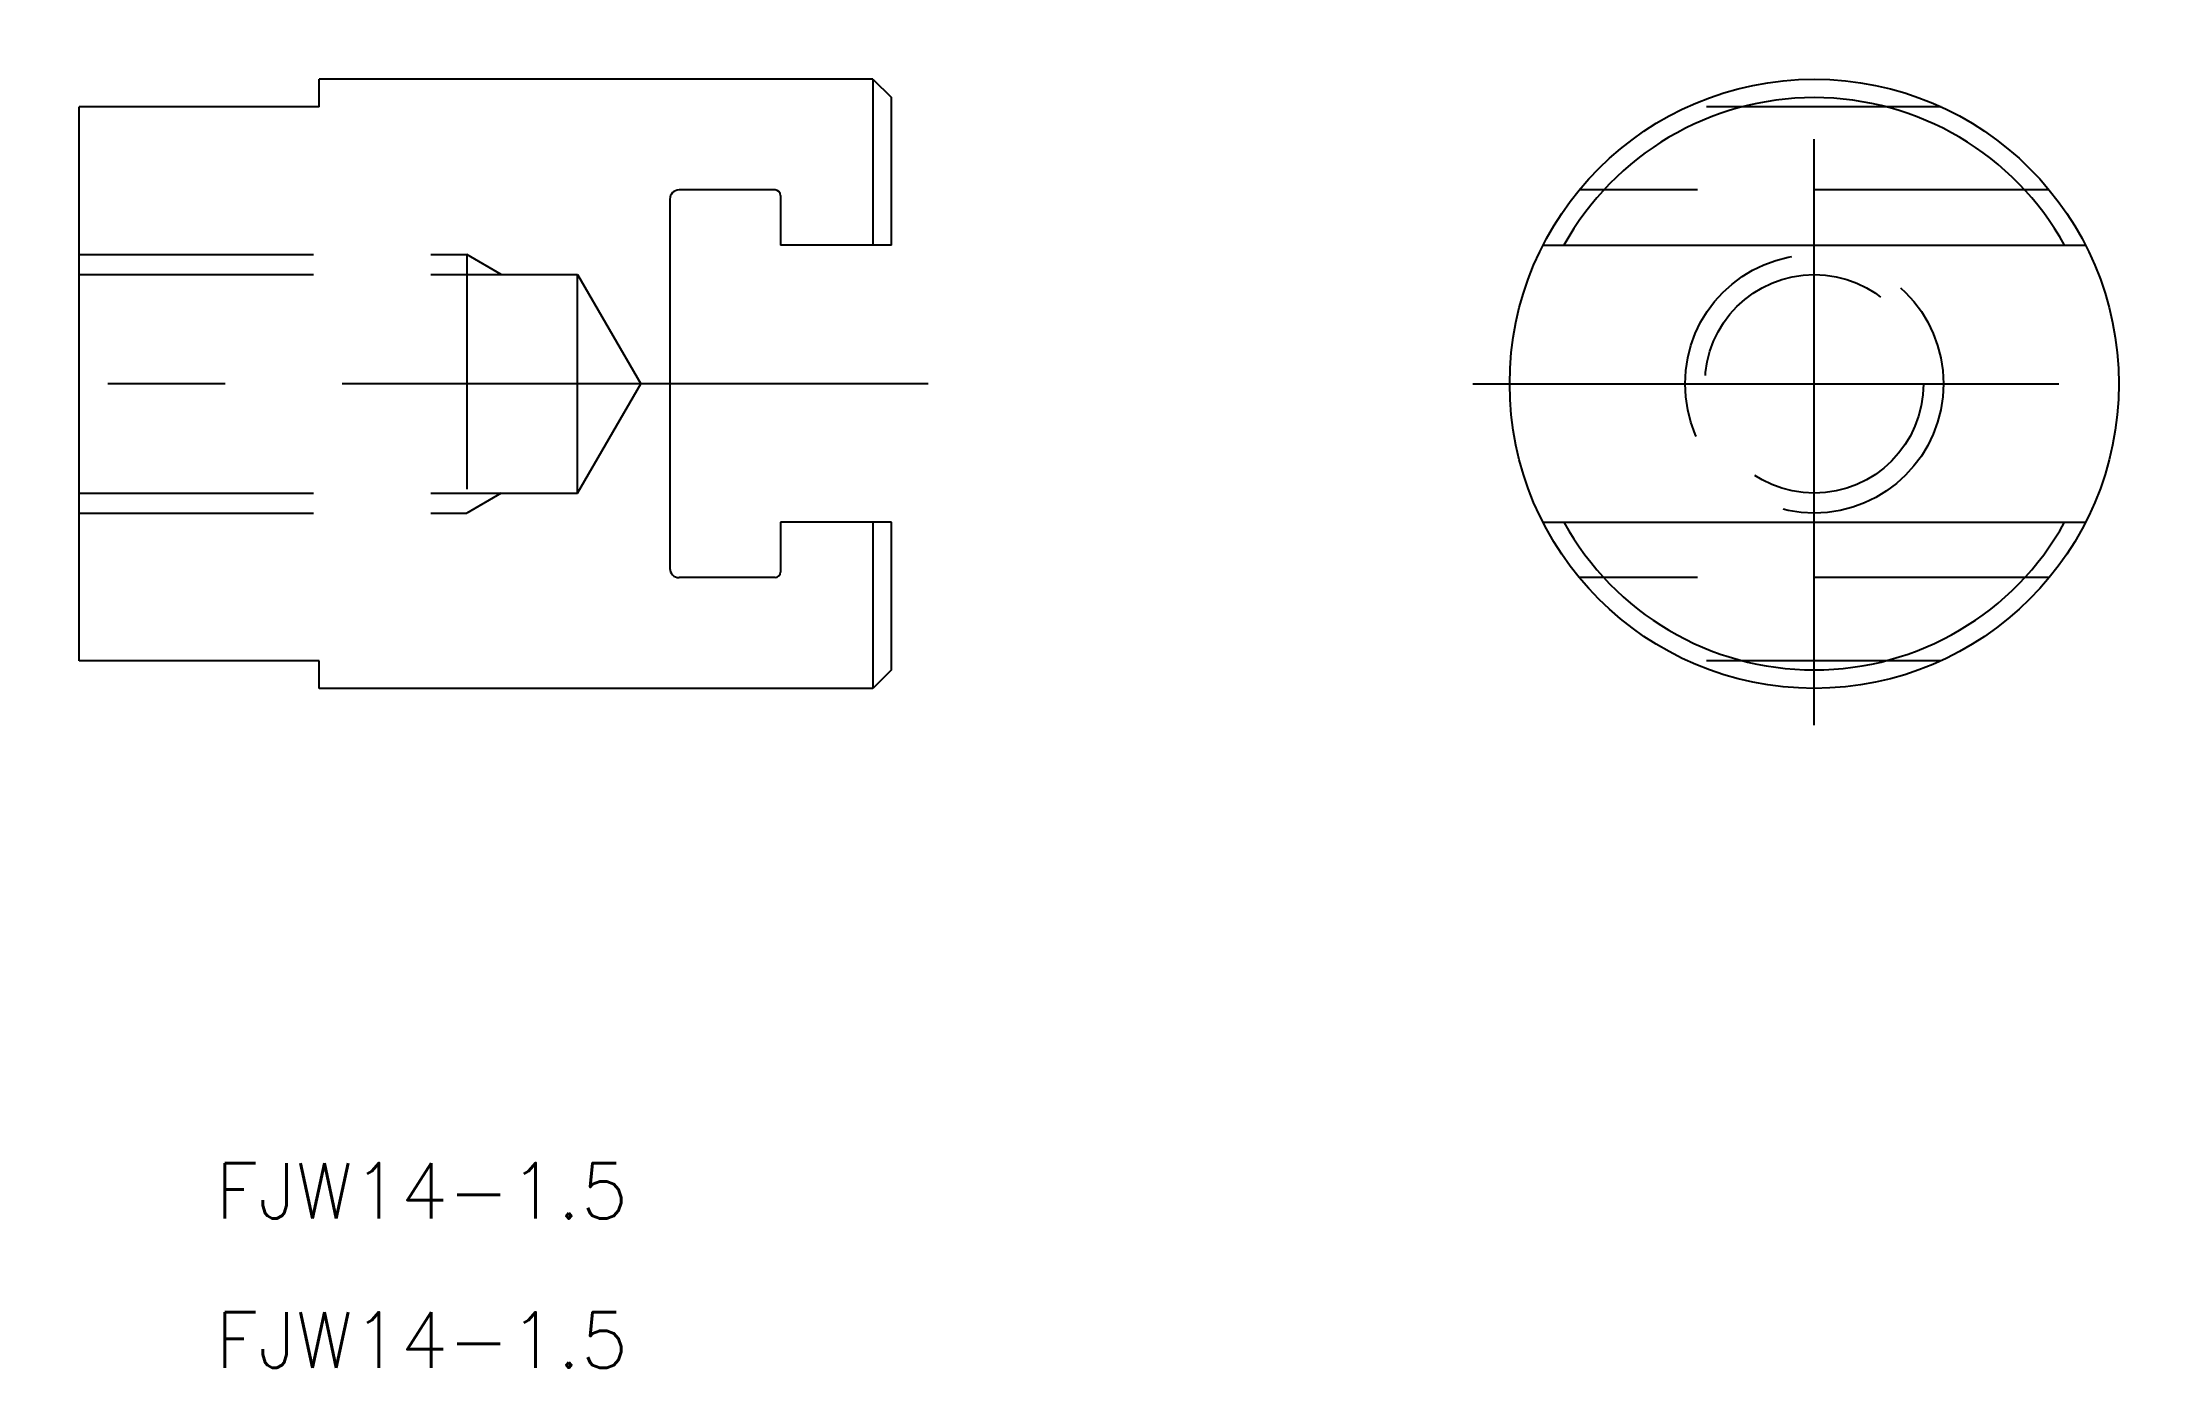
# Model space of a CAD drawing. Extents: x -96 to 18, y -53 to 18.
import ezdxf

# ---------------------------------------------------------------- set-up
doc = ezdxf.new("R2010")
doc.units = 0
doc.linetypes.add('CENTER', pattern=[50.8, 31.75, -6.35, 6.35, -6.35])
doc.linetypes.add('DASHED', pattern=[19.05, 12.7, -6.35])
doc.layers.get('0').update_dxf_attribs({"linetype": 'CONTINUOUS'})
doc.layers.add('CENTER', color=1, linetype='CENTER')
doc.styles.get("Standard").update_dxf_attribs({"font": 'txt.shx', "height": 3, "bigfont": 'bigfont.shx'})

# ---------------------------------------------------------------- blocks, each defined once
blk = doc.blocks.new('*U2')
at = {"color": 7, "linetype": 'CONTINUOUS'}
blk.add_text('FJW14-1.5', height=3, dxfattribs=at).set_placement((-86.63, -45.22))
blk = doc.blocks.new('*U3')
at = {"color": 7, "linetype": 'CONTINUOUS'}
blk.add_text('FJW14-1.5', height=3, dxfattribs=at).set_placement((-86.63, -53.3))

msp = doc.modelspace()

# ---------------------------------------------------------------- linework, layer by layer
at = {"color": 7, "linetype": 'CONTINUOUS'}
for p, q in [((-51, 16.5), (-81, 16.5)), ((-81, 15), (-81, 16.5)), ((-51, 16.5), (-51, 7.5)), ((-51, 16.5), (-50, 15.5)), ((-94, -15), (-94, 15)), ((-81, 15), (-94, 15)), ((-50, 7.5), (-50, 15.5)), ((-56.3, 10.5), (-61.5, 10.5)), ((-62, 10), (-62, -10)), ((-56, 10.2), (-56, 7.5)), ((-50, 7.5), (-56, 7.5)), ((-14.7, 7.5), (14.7, 7.5)), ((-50, -7.5), (-56, -7.5)), ((-56, -7.5), (-56, -10.2)), ((-51, -7.5), (-51, -16.5)), ((-50, -15.5), (-50, -7.5)), ((-14.7, -7.5), (14.7, -7.5)), ((-56.3, -10.5), (-61.5, -10.5)), ((-81, -15), (-94, -15)), ((-81, -16.5), (-81, -15)), ((-50, -15.5), (-51, -16.5)), ((-51, -16.5), (-81, -16.5))]:
    msp.add_line(p, q, dxfattribs=at)
at = {"color": 3, "linetype": 'DASHED'}
for p, q in [((6.87, 15), (-6.87, 15)), ((12.73, 10.5), (-12.73, 10.5)), ((-94, 7), (-73, 7)), ((-73, 7), (-73, -7)), ((-71.13, 5.92), (-73, 7)), ((-94, 5.92), (-67, 5.92)), ((-67, -5.92), (-67, 5.92)), ((-67, 5.92), (-63.58, 0)), ((-67, -5.92), (-63.58, 0)), ((-94, -5.92), (-67, -5.92)), ((-71.13, -5.92), (-73, -7)), ((-94, -7), (-73, -7)), ((12.73, -10.5), (-12.73, -10.5)), ((6.87, -15), (-6.87, -15))]:
    msp.add_line(p, q, dxfattribs=at)
at = {"color": 7, "linetype": 'CONTINUOUS'}
msp.add_circle((0, 0), 16.5, dxfattribs=at)
at = {"color": 3, "linetype": 'DASHED'}
for radius in [7, 5.92]:
    msp.add_circle((0, 0), radius, dxfattribs=at)
at = {"color": 7, "linetype": 'CONTINUOUS'}
for centre, radius, start, end in [((0, 0), 15.5, 28.9385, 151.0615), ((-61.5, 10), 0.5, 90, 180), ((-56.3, 10.2), 0.3, 0, 90), ((0, 0), 15.5, 208.9385, 331.0615), ((-61.5, -10), 0.5, 180, 270), ((-56.3, -10.2), 0.3, 270, 0)]:
    msp.add_arc(centre, radius, start, end, dxfattribs=at)
at = {"layer": 'CENTER', "color": 1, "linetype": 'CENTER'}
for p, q in [((0, -18.5), (0, 18.5)), ((-48, 0), (-96, 0)), ((-18.5, 0), (18.5, 0))]:
    msp.add_line(p, q, dxfattribs=at)

# ---------------------------------------------------------------- block references
at = {"color": 7, "linetype": 'CONTINUOUS'}
for name in ['*U2', '*U3']:
    msp.add_blockref(name, (0, 0), dxfattribs=at)

doc.saveas('drawing.dxf')
